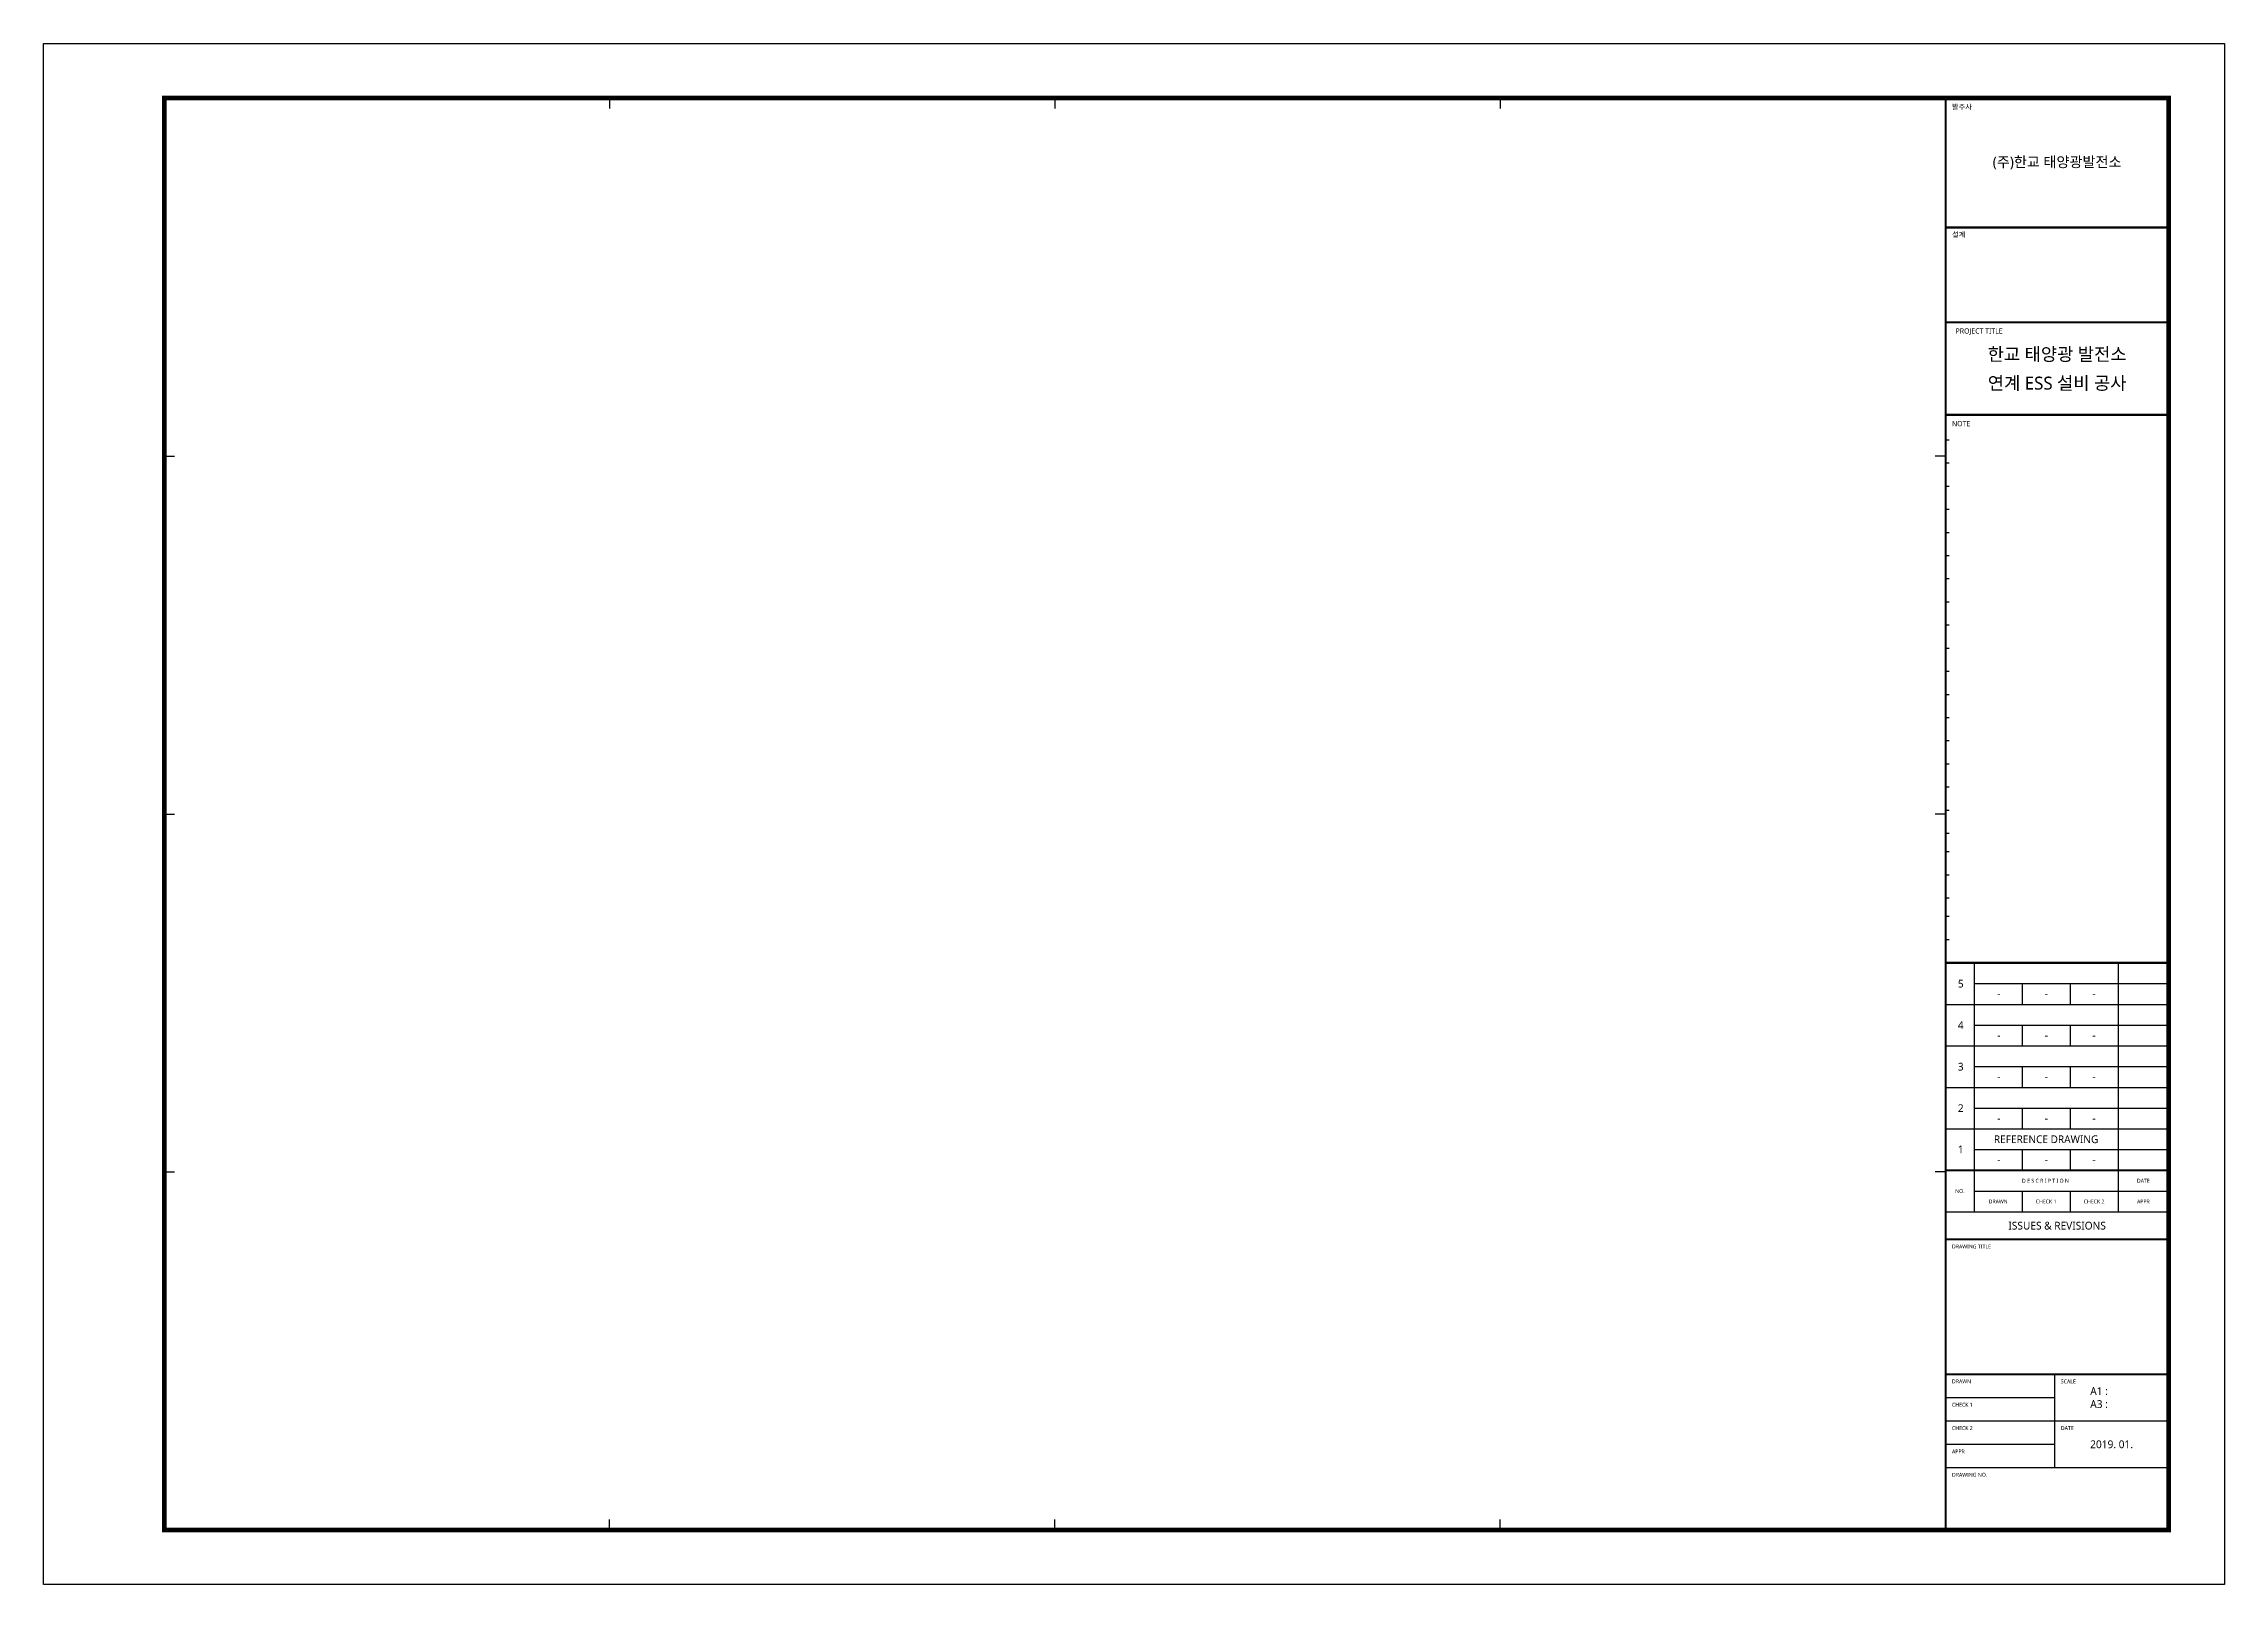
# Model space of a CAD drawing. Header units: millimetres. Extents: x 0 to 841, y 0 to 594.
import ezdxf
from ezdxf.enums import TextEntityAlignment as Align

# ---------------------------------------------------------------- set-up
doc = ezdxf.new("R2010")
doc.units = ezdxf.units.MM
doc.header["$LTSCALE"] = 300
doc.header["$MEASUREMENT"] = 0
doc.layers.get('0').update_dxf_attribs({"color": 13, "linetype": 'CONTINUOUS'})
doc.styles.add('MG', font='malgun.ttf')

msp = doc.modelspace()

# ---------------------------------------------------------------- linework, layer by layer
at = {"color": 5}
for p, q in [((218.25, 572.5), (218.25, 569)), ((390, 572.5), (390, 569)), ((561.75, 572.5), (561.75, 569)), ((733.5, 523.1), (819.5, 523.1)), ((733.5, 523.1), (819.5, 523.1)), ((733.5, 523.1), (819.5, 523.1)), ((733.5, 523.1), (819.5, 523.1)), ((733.5, 486.59), (819.5, 486.59)), ((733.5, 486.59), (819.5, 486.59)), ((733.5, 486.59), (819.5, 486.59)), ((733.5, 486.59), (819.5, 486.59)), ((733.5, 450.9), (819.5, 450.9)), ((734.9, 441.15), (733.5, 441.15)), ((734.9, 441.15), (733.5, 441.15)), ((47, 435), (50.5, 435)), ((733, 435), (729.5, 435)), ((734.9, 432.23), (733.5, 432.23)), ((734.9, 423.31), (733.5, 423.31)), ((734.9, 414.38), (733.5, 414.38)), ((734.9, 405.46), (733.5, 405.46)), ((734.9, 396.54), (733.5, 396.54)), ((734.9, 387.61), (733.5, 387.61)), ((734.9, 378.69), (733.5, 378.69)), ((734.9, 369.76), (733.5, 369.76)), ((734.9, 360.84), (733.5, 360.84)), ((734.9, 351.92), (733.5, 351.92)), ((734.9, 342.99), (733.5, 342.99)), ((734.9, 334.07), (733.5, 334.07)), ((734.9, 325.15), (733.5, 325.15)), ((734.9, 316.22), (733.5, 316.22)), ((734.9, 307.3), (733.5, 307.3)), ((47, 297), (50.5, 297)), ((733, 297), (729.5, 297)), ((734.9, 298.38), (733.5, 298.38)), ((734.9, 289.45), (733.5, 289.45)), ((734.9, 282.38), (733.5, 282.38)), ((734.9, 273.45), (733.5, 273.45)), ((734.9, 264.53), (733.5, 264.53)), ((734.9, 257.45), (733.5, 257.45)), ((734.9, 248.53), (733.5, 248.53)), ((744.5, 239.61), (744.5, 143.61)), ((800, 239.61), (800, 143.61)), ((763, 231.61), (763, 223.61)), ((781.5, 231.61), (781.5, 223.61)), ((763, 215.61), (763, 207.61)), ((781.5, 215.61), (781.5, 207.61)), ((763, 199.61), (763, 191.61)), ((781.5, 199.61), (781.5, 191.61)), ((763, 183.61), (763, 175.61)), ((781.5, 183.61), (781.5, 175.61)), ((763, 167.61), (763, 159.61)), ((781.5, 167.61), (781.5, 159.61)), ((47, 159), (50.5, 159)), ((733, 159), (729.5, 159)), ((744.5, 151.61), (819.5, 151.61)), ((763, 151.61), (763, 143.61)), ((781.5, 151.61), (781.5, 143.61)), ((733.5, 143.61), (819.5, 143.61)), ((733.5, 133), (819.5, 133)), ((733.5, 81), (819.5, 81)), ((775.5, 81), (775.5, 45)), ((733.5, 72), (775.5, 72)), ((733.5, 63), (819.5, 63)), ((733.5, 54), (775.5, 54)), ((733.5, 45), (819.5, 45)), ((218.25, 21.5), (218.25, 25)), ((390, 21.5), (390, 25)), ((561.75, 21.5), (561.75, 25))]:
    msp.add_line(p, q, dxfattribs=at)
msp.add_lwpolyline([(0, 594), (841, 594), (841, 0), (0, 0)], close=True, dxfattribs=at)
at = {"color": 5, "const_width": 1.8}
msp.add_lwpolyline([(46.5, 573), (819.5, 573), (819.5, 21), (46.5, 21)], close=True, dxfattribs=at)
at = {"color": 5}
for points, const_width in [([(733.5, 573), (733.5, 21)], 0.8), ([(733.5, 523.1), (819.5, 523.1)], 0.8), ([(733.5, 523.1), (819.5, 523.1)], 0.8), ([(733.5, 523.1), (819.5, 523.1)], 0.7), ([(733.5, 523.1), (819.5, 523.1)], 0.7), ([(733.5, 523.1), (819.5, 523.1)], 0.7), ([(733.5, 523.1), (819.5, 523.1)], 0.7), ([(733.5, 486.59), (819.5, 486.59)], 0.8), ([(733.5, 486.59), (819.5, 486.59)], 0.8), ([(733.5, 486.59), (819.5, 486.59)], 0.7), ([(733.5, 486.59), (819.5, 486.59)], 0.7), ([(733.5, 486.59), (819.5, 486.59)], 0.7), ([(733.5, 486.59), (819.5, 486.59)], 0.7), ([(733.5, 450.9), (819.5, 450.9)], 0.8), ([(733.5, 450.9), (819.5, 450.9)], 0.7), ([(733.5, 239.61), (819.5, 239.61)], 0.8), ([(733.5, 239.61), (819.5, 239.61)], 0.8), ([(733.5, 159.61), (819.5, 159.61)], 0.8), ([(733.5, 133), (819.5, 133)], 0.8), ([(733.5, 133), (819.5, 133)], 0.7), ([(733.5, 81), (819.5, 81)], 0.8)]:
    msp.add_lwpolyline(points, dxfattribs=dict(at, const_width=const_width))
for points in [[(733.5, 239.61), (819.5, 239.61)], [(733.5, 239.61), (819.5, 239.61)], [(733.5, 239.61), (819.5, 239.61)], [(733.5, 239.61), (819.5, 239.61)], [(733.5, 239.61), (819.5, 239.61)], [(733.5, 239.61), (819.5, 239.61)], [(744.5, 231.61), (819.5, 231.61)], [(733.5, 223.61), (819.5, 223.61)], [(744.5, 215.61), (819.5, 215.61)], [(733.5, 207.61), (819.5, 207.61)], [(744.5, 199.61), (819.5, 199.61)], [(733.5, 191.61), (819.5, 191.61)], [(744.5, 183.61), (819.5, 183.61)], [(733.5, 175.61), (819.5, 175.61)], [(744.5, 167.61), (819.5, 167.61)]]:
    msp.add_lwpolyline(points, dxfattribs=at)

# ---------------------------------------------------------------- texts
at = {"color": 1, "style": 'MG'}
for s, p in [('발주사', (735.94, 568.6)), ('설계', (735.94, 519.36)), ('PROJECT TITLE', (737.34, 482.22)), ('NOTE', (735.94, 446.52))]:
    msp.add_text(s, height=2, dxfattribs=at).set_placement(p)
at = {"color": 7, "style": 'MG'}
msp.add_text('(주)한교 태양광발전소', height=4, dxfattribs=at).set_placement((776.5, 548.38), align=Align.MIDDLE_CENTER)
at = {"color": 7, "ltscale": 0.2, "style": 'MG'}
for s, p in [('한교 태양광 발전소', (776.5, 474.31)), ('연계 ESS 설비 공사', (776.5, 463.17))]:
    msp.add_text(s, height=5, dxfattribs=at).set_placement(p, align=Align.MIDDLE)
at = {"color": 3, "ltscale": 0.2, "style": 'MG'}
for s, height, p in [('5', 2.98, (739.33, 231.59)), ('-', 2.98, (754, 227.73)), ('-', 2.98, (772.35, 227.73)), ('-', 2.98, (790.7, 227.73)), ('4', 2.98, (739.33, 215.59)), ('-', 2.98, (754, 211.73)), ('-', 2.98, (772.35, 211.73)), ('-', 2.98, (790.7, 211.73)), ('3', 2.98, (739.33, 199.59)), ('-', 2.98, (754, 195.73)), ('-', 2.98, (772.35, 195.73)), ('-', 2.98, (790.7, 195.73)), ('2', 2.98, (739.33, 183.59)), ('-', 2.98, (754, 179.73)), ('-', 2.98, (772.35, 179.73)), ('-', 2.98, (790.7, 179.73)), ('1', 2.98, (739.33, 167.72)), ('REFERENCE DRAWING', 2.9756, (772.25, 171.61)), ('-', 2.98, (754, 163.73)), ('-', 2.98, (772.35, 163.73)), ('-', 2.98, (790.7, 163.73))]:
    msp.add_text(s, height=height, dxfattribs=at).set_placement(p, align=Align.MIDDLE_CENTER)
at = {"color": 1, "style": 'MG'}
for s, height, p in [('NO.', 1.5, (739, 151.61)), ('D E S C R I P T I O N ', 1.5, (772.25, 155.61)), ('DATE', 1.5, (809.75, 155.61)), ('DRAWN', 1.5, (753.75, 147.61)), ('CHECK 1', 1.5, (772.25, 147.61)), ('CHECK 2', 1.5, (790.75, 147.61)), ('APPR', 1.5, (809.75, 147.61)), ('ISSUES & REVISIONS', 3, (776.5, 138.3))]:
    msp.add_text(s, height=height, dxfattribs=at).set_placement(p, align=Align.MIDDLE_CENTER)
for s, p in [('DRAWING TITLE', (735.94, 130.25)), ('DRAWN', (735.94, 78.25)), ('SCALE', (777.94, 78.25)), ('CHECK 1', (735.94, 69.25)), ('CHECK 2', (735.94, 60.25)), ('DATE', (777.94, 60.25)), ('APPR', (735.94, 51.25)), ('DRAWING NO.', (735.94, 42.25))]:
    msp.add_text(s, height=1.5, dxfattribs=at).set_placement(p, align=Align.MIDDLE_LEFT)
at = {"color": 4, "ltscale": 0.2, "style": 'MG'}
for s, p in [('A1 :', (792.67, 74.5)), ('A3 :', (792.67, 69.5)), ('2019. 01.', (797.5, 54))]:
    msp.add_text(s, height=3, dxfattribs=at).set_placement(p, align=Align.MIDDLE)

doc.saveas('drawing.dxf')
